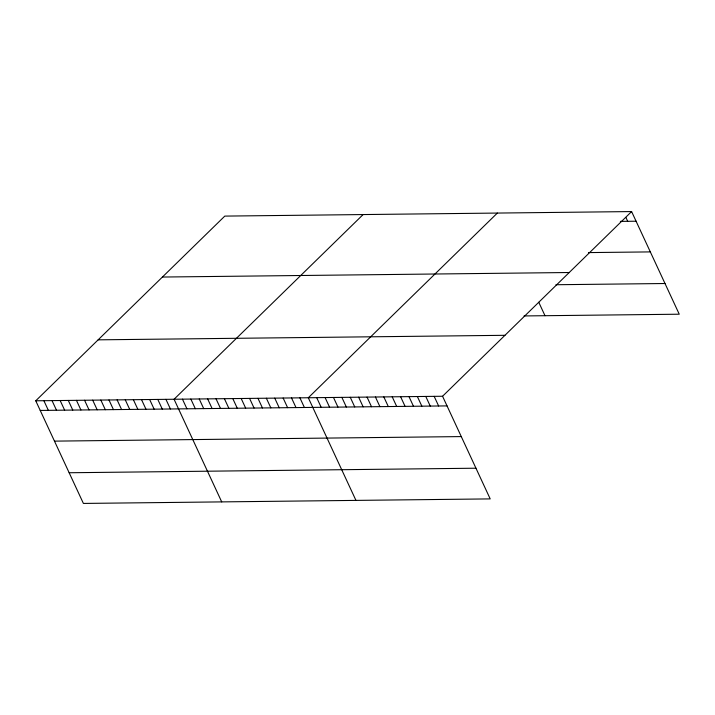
<?xml version="1.0" encoding="UTF-8"?>
<svg xmlns="http://www.w3.org/2000/svg" width="715" height="715" viewBox="0 0 715 715"><rect width="100%" height="100%" fill="white"/><g stroke="black" fill="none" stroke-linecap="round" stroke-linejoin="round"><path stroke-width="1.07" d="M35.75 400.793L442.558 396.253L490.204 498.9L83.396 503.432L35.75 400.793L224.796 216.1L631.604 211.569L679.25 314.207L524.024 315.941M363.113 214.563L174.067 399.247L221.713 501.894M497.354 213.061L308.308 397.755L355.954 500.393M442.558 396.253L631.604 211.569M620.352 221.382L636.082 221.212M588.445 252.592L650.328 251.903M162.412 277.045L569.22 272.513M555.93 284.731L665.004 283.515M98.134 339.84L504.942 335.308M40.228 410.437L447.036 405.897M54.474 441.128L461.282 436.588M69.149 472.749L475.958 468.209M625.902 217.449L627.69 221.301M538.77 302.275L545 315.708M434.166 396.351L438.644 405.995M425.774 396.441L430.251 406.084M417.381 396.539L421.859 406.183M408.998 396.628L413.476 406.272M400.606 396.727L405.083 406.37M392.213 396.816L396.691 406.46M383.821 396.914L388.299 406.558M375.438 397.004L379.906 406.647M367.045 397.102L371.523 406.746M358.653 397.191L363.131 406.835M350.261 397.281L354.738 406.933M341.868 397.379L346.346 407.023M333.485 397.469L337.963 407.112M325.093 397.567L329.57 407.21M316.7 397.656L321.178 407.3M299.916 397.844L304.393 407.487M291.532 397.942L296.01 407.586M283.14 398.032L287.618 407.675M274.748 398.13L279.225 407.773M266.355 398.219L270.833 407.863M257.972 398.318L262.441 407.961M249.58 398.407L254.057 408.05M241.187 398.505L245.665 408.149M232.795 398.595L237.273 408.238M224.403 398.684L228.88 408.337M216.019 398.782L220.497 408.426M207.627 398.872L212.105 408.515M199.235 398.97L203.712 408.614M190.842 399.059L195.32 408.703M182.45 399.158L186.928 408.801M165.925 399.336L170.402 408.98M157.792 399.435L162.269 409.078M149.658 399.524L154.136 409.168M141.516 399.614L145.994 409.257M133.383 399.703L137.861 409.346M125.25 399.792L129.728 409.436M117.108 399.882L121.586 409.525M108.975 399.971L113.453 409.624M100.842 400.069L105.32 409.713M92.7 400.159L97.177 409.802M84.567 400.248L89.044 409.892M76.433 400.337L80.911 409.981M68.291 400.427L72.769 410.07M60.158 400.516L64.636 410.16M52.025 400.606L56.503 410.258M43.883 400.704L48.361 410.347"/></g></svg>
